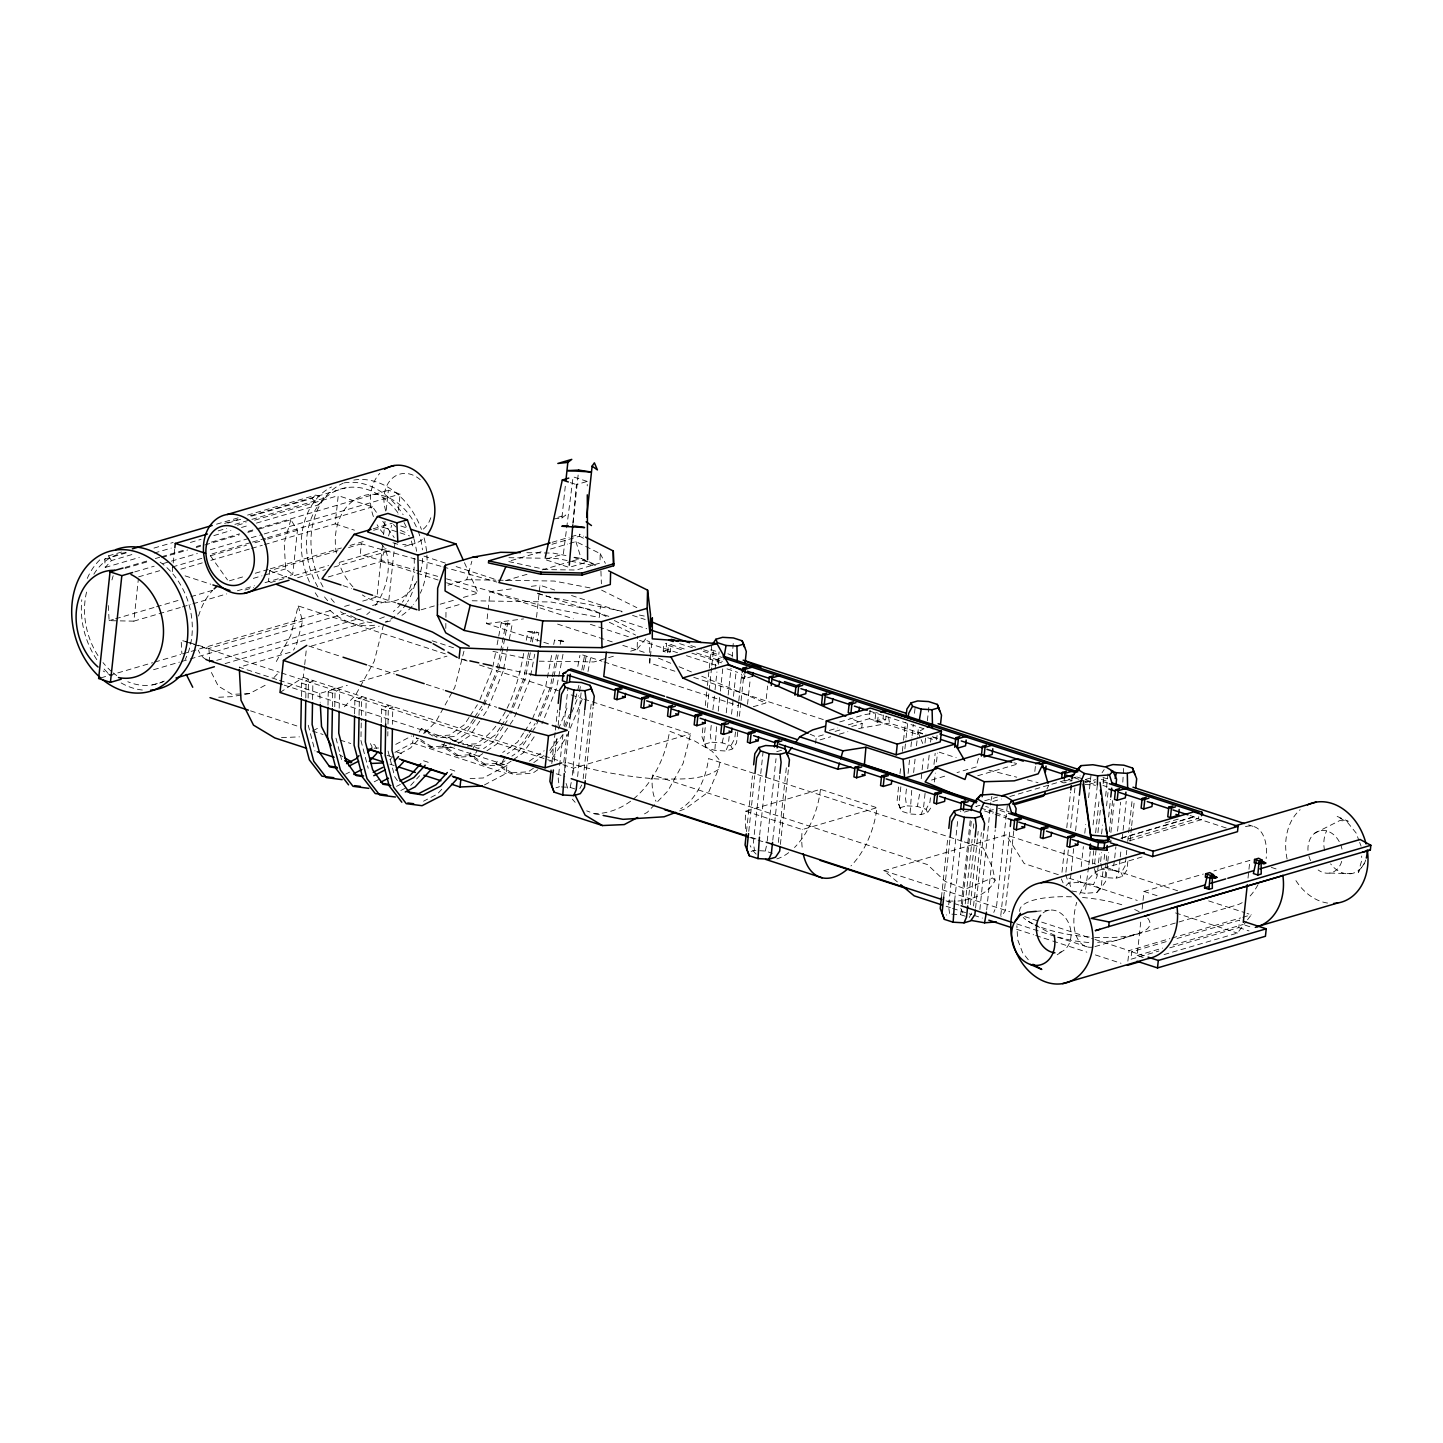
<?xml version="1.0" encoding="UTF-8"?>
<svg xmlns="http://www.w3.org/2000/svg" width="1443" height="1443" viewBox="0 0 1443 1443"><rect width="100%" height="100%" fill="white"/><g stroke="black" fill="none" stroke-linecap="round" stroke-linejoin="round"><path stroke-width="0.75" stroke-dasharray="5 3.75" d="M674.891 671.211L649.711 663.004L649.729 654.581M649.729 652.47L649.765 641.955L643.704 638.996M445.797 628.39L445.905 619.534M445.923 617.315L446.031 608.459L460.119 604.328M301.371 696.518L301.605 683.116L308.477 679.31L308.117 699.007M305.808 697.961L306.042 684.559L312.915 680.753L312.554 700.45M327.994 705.194L328.228 691.792L335.101 687.986L334.74 707.683M332.431 706.637L332.666 693.253L339.538 689.429L339.177 709.126M354.617 713.87L354.852 700.468L361.742 696.662L361.291 720.742M359.054 715.313L359.289 701.929L366.179 698.105L365.855 715.62M381.241 722.546L381.475 709.162L388.365 705.338L387.914 729.418M385.678 723.989L385.912 710.605L392.803 706.781L392.478 724.296M361.255 722.925L360.93 740.421L368.199 768.289M387.806 735.984L387.878 731.601M979.887 909.487L990.746 802.651M1107.575 863.69L1105.663 881.475L1100.414 888.834L1093.541 884.613L1080.302 882.268L1080.464 875.522M569.57 543.452L575.919 541.576L600.216 553.625L599.981 563.077L576.298 570.021L545.797 569.588L508.152 561.453L542.045 551.515M630.663 651.172L637.157 649.278L637.481 636.345M573.033 522.637L576.424 484.595L587.229 481.421L587.247 485.894M108.279 605.555L109.127 620.67L133.856 621.139L138.348 579.094M265.043 582.665L292.713 574.567L297.438 530.303L290.873 519.733L256.439 529.834M172.276 571.681L172.98 565.169M173.214 562.986L174.837 547.781M337.896 550.685L269.625 570.706L268.488 581.367L272.655 582.954M280.014 692.46L303.337 677.38L304.473 666.72M304.707 664.592L306.313 649.639M264.466 544.642L335.209 523.899L338.221 495.671L372.565 506.854L376.389 512.283M440.963 566.287L361.363 543.813L360.227 554.473L413.997 569.66M382.431 545.797L376.966 596.915L359.704 601.984M383.604 534.686L385.028 521.338M386.219 510.227L388.365 490.223L400.144 494.065L398.015 514.069M394.931 542.965L388.744 600.757L371.482 605.826M394.895 752.38L412.644 743.001L413.492 734.992M548.538 643.831L486.634 623.647L490.043 591.63L513.924 588.564M484.433 784.938L506.132 773.484L506.98 765.457L438.997 743.307M536.543 617.243L539.051 593.758M539.285 591.63L539.971 585.227L554.689 590.025M553.896 518.885L561.886 518.037L565.458 484.65M572.943 523.502L578.192 474.549M551.803 763.527L555.122 732.341M555.375 730.122L557.503 710.082M554.328 761.074L556.944 736.579M558.134 725.45L559.794 709.866M551.966 544.3L579.491 536.219L579.707 534.217L583.657 536.183M562.986 734.361L558.225 778.895L559.289 786.796L555.952 787.77M563.924 725.45L567.983 687.589M563.798 762.283L566.756 734.541M564.502 771.32L570.688 713.419M572.276 775.234L581.096 692.838M577.615 776.55L584.74 709.74M537.752 593.65L550.667 597.294L600.414 606.709L599.278 617.388L549.512 607.954L446.266 578.787M583.17 778.787L591.269 703.066M585.461 778.553L593.073 707.304M649.711 663.004L650.18 658.621M650.414 656.421L652.056 641.035M663.167 651.244L663.942 644.029L666.648 643.235L665.872 650.45L663.167 651.244L667.604 652.705L670.31 651.893L671.085 644.678L686.056 649.566M667.604 652.705L668.38 645.472L671.085 644.678M702.903 727.849L701.947 736.76L706.132 747.546L714.844 750.378L725.721 751.009L732.377 749.061L736.561 742.874L737.752 731.745M705.284 705.573L707.196 687.752M707.431 685.533L711.706 645.454M705.194 727.633L703.769 740.999L706.132 747.546M707.341 707.593L711.615 667.496M711.85 665.277L713.527 649.693M715.097 669.209L716.125 659.631L722.24 657.828M711.237 725.396L710.281 734.307L711.345 742.207L722.221 742.838L730.934 745.67L732.377 749.061M712.896 709.812L714.808 692.009M715.043 689.772L716.937 671.951M717.893 663.04L719.083 651.911M718.38 664.321L718.794 660.497L724.891 658.711M716.558 726.731L714.844 750.378M718.217 711.128L720.129 693.325M720.364 691.089L722.745 668.831M726.244 712.824L727.921 697.24M728.156 695.003L731.006 668.289M732.196 657.16L733.495 639.898M729.184 736.417L728.246 745.328L725.721 751.009M731.565 714.141L733.242 698.556M733.477 696.32L736.092 671.825M735.479 731.962L734.758 738.636L730.934 745.67M737.139 716.377L738.563 703.012M738.798 700.793L741.666 674.061M752.543 676.37L744.39 678.769L741.72 677.885L742.135 674.061M739.429 716.161L740.854 702.795M741.089 700.576L743.939 673.845M744.39 678.769L744.804 674.927M747.546 704.274L750.288 678.661M746.5 831.601L752.452 775.919M748.791 831.384L754.743 775.703M753.318 706.709L765.782 703.066L767.604 685.984M763.149 751.208L753.39 842.514L754.473 850.414L765.331 851.045L772.312 853.3M759.667 834.938L765.62 779.256M767.225 841.071L776.027 758.675M772.781 840.169L779.689 775.576M778.354 842.387L786.435 766.684M780.392 844.408L788.491 768.686M815.584 743.325L816.269 736.922L826.713 733.856M861.76 727.705L862.211 723.448L849.891 718.001M848.268 724.873L869.281 718.704L870.183 710.172M886.074 715.926L885.677 719.768L877.524 722.149L874.855 721.284L875.883 711.706M877.524 722.149L878.336 714.483M874.855 721.284L883.008 718.903L883.423 715.061M898.556 787.012L897.131 800.378L901.316 811.164L910.028 813.996L920.887 814.628L927.56 812.68L931.745 806.493M899.981 773.646L900.703 766.973M902.362 751.37L903.318 742.478M903.552 740.241L905.464 722.42M900.847 786.796L898.935 804.617L901.316 811.164M904.887 748.935L905.843 740.025M906.078 737.806L907.755 722.203M906.402 789.014L905.464 797.925L906.529 805.825L917.405 806.457L926.117 809.289L927.56 812.68M908.08 773.43L909.505 760.064M910.93 746.716L911.886 737.806M912.12 735.569L913.311 724.44M914.501 713.311L915.223 706.619M911.742 790.349L910.028 813.996M913.635 772.528L915.06 759.162M916.485 745.797L917.441 736.886M917.676 734.667L918.397 727.994M919.516 794.263L917.405 806.457M921.193 778.679L921.897 771.987M922.131 769.768L923.322 758.621M924.999 743.037L925.955 734.126M927.38 720.76L928.805 707.413M925.089 793.343L923.412 808.946L920.887 814.628M927.705 768.848L929.364 753.264M930.555 742.135L931.042 737.68M930.41 797.817L929.941 802.254L926.117 809.289M933.982 764.411L935.172 753.264M936.597 739.898L937.066 735.461M934.361 781.998L935.317 773.087M936.507 761.958L937.463 753.048M941.431 897.438L947.618 839.537M943.722 897.221L949.909 839.321M957.611 821.518L948.574 906.132L949.638 914.032L946.319 915.006M954.617 900.775L960.804 842.874M961.291 903.931L970.562 817.189M962.409 904.689L971.446 820.075M965.223 903.859L972.113 839.357M973.303 828.246L973.772 823.791M967.964 903.787L974.855 839.195M970.363 904.761L978.192 831.348M973.52 906.006L981.384 832.521M975.576 908.026L983.675 832.304M986.669 909.902L995.237 829.833M1007.304 805.591L996.608 905.681L993.776 912.391M1000.793 915.457L1010.064 828.715M1013.762 830.861L1005.194 910.948L1000.991 916.828M1034.829 771.446L1035.443 765.692M1061.994 872.257L1064.375 849.999M1066.756 827.759L1070.562 792.171M1071.734 781.06L1072.221 776.605M1065.926 872.185L1068.307 849.945M1070.688 827.705L1074.963 787.662M1071.067 873.069L1069.876 884.18L1070.832 887.589M1071.301 870.851L1073.682 848.61M1075.576 830.807L1079.148 797.438M1081.222 866.612L1083.368 846.59M1084.793 833.242L1085.749 824.35M1088.599 797.654L1091.215 773.195M1088.563 867.099L1085.028 893.343L1071.788 890.998M1088.816 864.88L1090.241 851.532M1093.091 824.837L1097.365 784.812M1092.315 863.996L1093.74 850.63M1095.634 832.809L1098.971 801.641M1094.588 863.78L1096.031 850.414M1097.925 832.593L1100.306 810.317M1103.155 783.603L1103.877 776.929M1098.267 865.097L1097.077 876.208L1093.541 884.613M1098.502 862.86L1099.458 853.967M1101.586 833.946L1102.542 825.053M1105.627 796.139L1108.008 773.899M1100.63 861.543L1101.586 852.633M1106.583 805.879L1108.008 792.514M1142.062 856.98L1103.3 868.343L1101.262 886.002L1096.878 892.441L1085.028 893.343M1104.111 859.306L1104.815 852.633M1108.621 817.045L1110.533 799.26M1105.951 862.86L1105.194 877.615L1116.07 878.246L1122.726 876.298L1126.929 870.111L1127.867 861.2M1106.204 860.641L1106.907 853.967M1109.288 831.691L1112.625 800.504M1107.809 861.453L1108.747 852.56M1110.894 832.539L1113.978 803.625M1114.699 857.882L1115.89 846.734M1117.549 831.15L1120.652 802.2M1122.798 782.16L1123.79 765.187M1120.021 859.198L1118.596 872.564L1116.07 878.246M1120.255 856.962L1120.977 850.288M1122.167 839.159L1122.87 832.467M1123.123 830.248L1126.207 801.298M1126.063 856.98L1125.107 865.872L1121.283 872.907L1122.726 876.298M1126.298 854.743L1126.785 850.288M1127.723 841.377L1132.25 799.079M1130.013 841.161L1131.438 827.795M1131.673 825.576L1134.306 801.081M1166.215 941.648L1131.673 951.785L1130.879 959.252L1158.927 951.027M1143.181 957.539L1137.138 955.573L1140.926 920.183M1142.116 909.126L1144.01 891.449L1203.318 874.061M1128.228 838.942L1198.592 818.307L1199.169 812.968M1169.732 947.853L1238.797 927.596L1239.609 920.129L1177.001 938.491M1248.015 878.084L1248.718 871.446M1248.953 869.245L1249.909 860.389L1213.906 870.959M1127.867 961.146L1129.093 950.612L1169.822 938.671M495.418 653.517L492.478 668.885L478.589 702.939M497.095 644.732L501.28 622.763L512.211 624.116L508.928 641.215M497.33 668.127L505.717 624.224L512.211 624.116M498.737 669.714L507.774 622.654M503.589 669.029L508.513 643.362M523.719 653.408C517.514 686.634 506.709 725.288 476.082 743.794L461.67 744.75M526.244 640.241L527.922 631.457L534.397 631.349L538.834 632.792L537.193 641.341M528.571 652.651L523.538 679.004L509.668 713.076M530.681 641.684L532.359 632.9L538.834 632.792M530.303 652.741L525.36 678.408L510.912 713.618M532.341 642.045L534.397 631.349M530.627 675.577L534.74 654.184M551.605 655.501L545.743 686.237L531.854 720.31M553.697 644.516L554.545 640.133L565.458 641.468L554.545 640.133M551.857 678.913L550.18 687.68L536.291 721.753M552.272 676.713L556.457 654.743M553.643 678.517L552.002 687.084L535.84 726.442L532.196 731.799M554.04 676.388L558.152 654.996M560.209 644.299L561.02 640.025M563.004 654.31L556.439 688.527L541.973 723.737M577.813 666.377L579.906 655.393M578.896 685.389L575.162 700.378M581.836 670.021L584.758 654.653M579.437 691.486L580.681 685.064M583.549 670.093L586.417 655.122M587.986 671.536L591.269 654.419M561.471 786.922L570.165 787.427L571.392 781.619M722.221 742.838L723.863 735.1M765.331 851.045L766.576 845.237M951.821 914.159L960.515 914.664L962.156 906.926M1105.194 877.615L1096.5 874.783L1095.039 871.392L1101.712 869.444L1112.571 870.075L1114.23 862.337M679.617 810.912L685.425 808.693L708.856 791.702L718.398 769.48L720.273 761.056L712.084 751.226L694.606 740.944L669.552 731.186C664.014 769.227 636.796 813.094 594.462 813.762L586.706 810.858M990.98 800.432L991.918 796.283M445.346 653.895L298.196 605.934L290.728 635.389L275.487 662.986M298.196 605.934L302.579 620.977L296.609 644.552L293.56 650.071M383.459 624.927L374.26 661.237L359.668 687.68M463.961 651.172L454.761 687.481L444.336 706.367M583.982 699.079L690.62 733.838L683.152 763.293L667.911 790.89L656.096 803.192M978.426 758.405L976.171 766.954L957.034 772.582M448.033 585.191L466.738 579.707L471.861 561.255M111.941 579.942L113.167 575.721M290.873 519.733L284.181 543.001L285.624 568.921L292.713 574.567M328.337 576.929L381.132 561.453L384.848 548.701M388.564 535.948L391.648 525.324M373.611 530.284L383.441 527.398L385.371 521.428M483.026 704.4L496.915 670.328M558.477 728.986L568.271 704.942M564.556 726.424L569.444 714.393M484.289 704.942L497.889 671.789M503.174 671.175L487.031 710.533L480.952 719.444M529.815 679.851L513.654 719.209L508.784 726.352M565.872 726.839L570.977 714.411M571.825 712.337L578.625 695.76M582.214 699.278L566.901 736.561L549.891 761.543M1046.915 788.996L1048.646 785.425M579.833 788.509L581.745 784.992M969.227 917.495L972.095 912.229M358.622 689.574L355.483 695.237L341.991 709.271M443.29 708.26L435.984 721.482L423.989 733.946M419.228 732.214L421.32 728.444L425.757 729.887L437.409 737.662L453.896 736.561L468.759 726.172L473.502 718.903M423.665 733.657L425.757 729.887M482.828 753.571L479.383 755.916L460.642 757.034L456.204 755.591L442.712 746.572L445.851 740.89M442.712 746.572L447.15 748.015L450.288 742.351M511.183 761.074L506.006 764.592L487.265 765.728L482.828 764.267L469.336 755.248L474.567 745.797L479.004 747.24M469.336 755.248L473.773 756.691L476.911 751.027M537.806 769.75L532.647 773.268L513.906 774.404L509.469 772.961L495.959 763.924L498.051 760.154M495.959 763.924L500.396 765.367L505.627 755.916M469.065 717.46L464.321 724.729L449.458 735.118L432.972 736.219L421.32 728.444M470.256 715.656L477.399 704.761M474.693 717.099L481.836 706.204M500.144 727.597L495.382 734.848L480.519 745.237L466.107 746.193M501.334 725.775L508.477 714.88M523.52 733.008L517.568 742.081L502.723 752.47M524.711 731.186L530.663 722.113M527.958 734.451L522.005 743.524L507.16 753.913M529.148 732.647L535.1 723.556M549.819 750.396L559.343 735.876M1364.302 863.455L1358.278 872.438L1361.867 859.992L1361.651 856.042M1102.073 772.69L1104.166 769.588M475.288 719.786L465.566 734.072L455.212 741.089M476.515 718.001L482.593 709.09M479.725 721.229L470.003 735.515L454.491 746.067M503.138 726.677L492.189 742.748L483.567 748.61M504.347 724.891L509.217 717.766M507.575 728.138L496.626 744.191L484.559 752.398M530.97 733.585L518.813 751.424L511.922 756.114M534.199 736.814L523.25 752.867L512.914 759.902M550.306 752.957L562.463 735.118M964.249 841.918L983.423 848.177L992.513 867.802L995.129 880.356C988.184 894.065 972.329 899.747 957.972 901.045M1164.068 954.599L1237.445 933.08L1246.247 921.446M1247.51 919.786L1251.279 914.79L1247.023 913.401M637.157 649.278L645.724 638.816M121.573 552.038L108.622 555.826L104.708 559.181L105.231 567.442L111.382 560.587L134.794 553.715M256.421 523.106L318.182 504.996L324.332 498.142L315.819 495.075L246.753 515.331M389.881 759.74L394.119 755.14M410.696 785.425L419.606 775.721M441.774 789.267L437.319 794.101L423.521 801.208M273.881 677.579L279.906 671.32M417.983 740.187L410.497 747.997L399.152 753.986M654.617 804.725L647.222 812.409L641.468 815.457M1066.088 885.587L1068.433 883.17L1080.302 882.268M1096.878 892.441L1100.414 888.834M251.479 516.143L311.922 498.412L315.819 495.075M561.886 518.037L565.818 515.007L557.864 517.334M529.347 761.146L544.191 750.757M533.784 762.589L543.686 755.663M505.032 760.804L501.569 763.149L482.828 764.267M533.369 768.307L528.21 771.825L509.469 772.961M1057.196 954.779L1064.339 950.017M920.327 737.752L917.91 731.998L923.448 729.04M1314.681 833.242L1339.825 820.544L1348.267 821.265L1336.958 816.323L1347.618 822.51L1356.095 832.972L1358.945 840.493M218.723 697.24L231.8 696.662L249.477 693.578L267.875 683.838M312.987 730.753L318.65 727.741M395.743 744.372L411.526 736.038M506.98 765.457L483.315 777.975L467.622 778.679M718.398 769.48C700.919 781.132 678.805 778.697 658.838 779.076C627.002 777.001 595.508 771.247 565.025 761.85L565.223 772.708M345.617 774.151L349.549 772.131M374.206 781.817L380.122 778.787M400.829 790.493L406.746 787.463M396.554 786.345L400.414 784.397M1136.561 934.036L1115.98 940.547L1095.345 942.568M216.54 524.188L238.113 517.857M224.603 523.394L239.538 519.011M250.216 515.872L346.266 487.716M104.708 559.181L128.445 552.218M227.741 523.106L240.692 519.3M153.968 548.087L173.124 542.478M234.884 524.368L249.801 520.003M251.93 519.372L324.332 498.142M218.182 530.862L226.749 528.354M237.464 525.216L246.05 522.691M254.617 520.183L338.221 495.671M105.231 567.442L139.304 557.449M154.203 553.066L171.248 548.087M190.404 542.46L201.064 539.339M213.835 535.587L230.88 530.591M241.522 527.471L247.907 525.595M125.144 567.406L146.717 561.074M155.339 558.549L159.668 557.287M161.814 556.655L183.387 550.324M196.338 546.536L200.649 545.274M211.436 542.099L239.484 533.874M248.124 531.349L254.599 529.455M256.746 528.823L388.365 490.223M125.144 568.326L148.809 561.381M161.724 557.593L187.554 550.017M196.176 547.492L200.469 546.23M204.78 544.967L239.213 534.884M247.835 532.359L254.293 530.465M134.776 571.879L154.185 566.197M162.825 563.654L169.282 561.76M171.446 561.129L197.33 553.535M210.281 549.747L249.116 538.347M251.28 537.716L262.067 534.559M264.231 533.928L400.144 494.065M250.361 542.694L209.632 554.635L227.471 579.924M252.507 542.063L265.368 538.293M267.514 537.662L372.565 506.854M138.582 576.875L159.668 570.688M172.33 566.991L201.84 558.333M210.281 555.862L246.374 545.274M254.888 542.766L265.53 539.646M267.658 539.033L297.438 530.303M180.862 569.173L202.291 562.878M210.876 560.371L249.459 549.043M251.605 548.412L262.319 545.274M373.214 528.787L392.262 523.196M229.401 580.826L244.48 576.406M255.249 573.25L268.164 569.462M270.328 568.831L341.396 547.979M350.018 545.454L365.079 541.035M348.557 547.564L361.363 543.813M109.127 620.67L113.42 619.408M115.584 618.776L154.329 607.413M156.475 606.781L177.994 600.468M190.909 596.681L212.428 590.367M253.337 578.372L261.941 575.847M264.087 575.234L285.624 568.921M133.856 621.139L180.249 607.539M182.359 606.926L190.783 604.455M192.893 603.823L226.749 593.903M237.392 590.782L254.419 585.786M244.967 590.061L253.553 587.554M270.689 582.521L285.696 578.12M294.282 575.613L328.571 565.548M339.303 562.409L386.453 548.574M297.601 577.741L325.433 569.588M334 567.063L391.793 550.126M404.653 546.356L411.075 544.462M552.182 542.297L569.119 537.319M571.248 536.706L579.707 534.217M100.794 677.903L107.269 675.991M109.415 675.36L152.579 662.716M154.726 662.084L180.628 654.491M182.774 653.859L333.802 609.559M344.588 606.403L351.064 604.509M189.7 642.766L208.946 648.448L302.579 620.977M550.505 549.025L567.46 544.065M153.571 669.714L179.455 662.121M181.62 661.489L188.095 659.595M190.26 658.964L345.599 613.401M356.385 610.245L362.86 608.351M216.721 660.353L358.874 618.668M505.411 580.645L529.202 573.665M542.189 569.859L570.31 561.616M572.474 560.984L581.132 558.441L596.843 565.223M152.507 684.884L163.185 681.745M225.09 663.6L365.963 622.294M421.14 609.794L438.041 604.833M440.151 604.22L454.942 599.891M463.383 597.402L478.156 593.073L464.321 562.391M290.133 652.29L239.231 667.225L277.363 679.653M311.345 646.067L379.22 626.172M279.473 680.338L319.733 693.452L347.312 685.371M360.029 681.637L446.987 656.15M613.383 656.24L593.921 661.94L538.257 661.165M741.72 677.885L745.797 676.695M562.896 764.682L573.556 768.163L690.62 733.838M704.689 744.155L711.345 742.207M839.7 721.951L864.646 714.646L877.218 712.662M829.346 730.411L837.752 727.957M835.064 731.403L843.415 728.949M851.767 726.496L862.211 723.448M776.713 751.713L782.827 749.927M820.021 739.862L830.735 736.724M839.303 734.216L847.889 731.691M858.603 728.553L889.483 723.105L922.708 733.946M745.706 828.769A61.742 34.343 -71.9 0 1 745.815 811.182L820.454 789.303L876.893 807.701A61.742 34.343 -71.9 0 1 850.937 865.926M931.511 780.068L946.392 775.685M977.741 775.739L1018.181 763.888L1013.888 762.806M745.815 811.182L802.254 829.581L876.893 807.701M751.136 851.388L754.473 850.414M899.873 807.773L906.529 805.825M984.649 800.811L997.42 797.059M980.031 805.266L975.775 806.511L979.581 807.755M992.82 801.514L1001.334 799.007M1009.847 796.518L1069.479 779.022M1071.626 778.408L1080.14 775.901M969.209 810.677L963.112 812.463L960.443 811.597M1085.28 779.545L1091.666 777.669M993.361 809.595L989.086 810.84L989.429 807.647L985.641 806.403M1084.938 782.737L1095.58 779.617M897.366 881.889L883.928 870.706L1006.132 834.884L1095.67 864.068M1165.042 822.979L1179.977 818.596M1121.68 837.896L1196.319 815.998M1120.995 838.365L1193.127 817.207L1226.929 828.228M1129.635 840.728L1202.145 819.462L1201.316 817.514M1094.93 946.608L1237.084 904.923A41.198 22.908 -71.9 0 0 1243.018 902.128M1171.969 938.04L1240.565 917.928M1242.712 917.297L1251.279 914.79M1137.138 955.573L1162.553 948.105M1173.141 945.003L1243.036 924.512M531.277 586.345L539.971 585.227M486.634 623.647L523.52 618.903M1036.218 911.345L1049.187 910.208M419.029 738.852L416.071 737.896L429.581 746.915L446.248 745.905M429.581 746.915L434.018 748.358L452.759 747.221M456.204 755.591L474.945 754.455M374.116 748.214L378.607 747.997M249.477 693.578L232.034 694.354L218.218 686.038L210.101 669.913M281.511 737.644L299.423 736.85M947.961 901.117L955.969 901.063M526.839 552.687L542.099 552.922M544.264 552.958L552.994 553.084L565.981 555.555M508.946 557.701L542.622 558.207M544.877 558.243L556.114 558.405L596.518 566.107M466.738 579.707L495.887 580.158M498.142 580.194L554.202 581.042L590.854 588.059M472.186 600.775L550.919 601.984L592.911 609.938L606.511 616.666M1329.815 873.069L1351.189 873.646M1085.407 781.204L1095.868 782.088M1085.064 784.415L1095.526 785.281M1088.852 942.604L1072.907 940.746L1058.567 937.229M574.639 557.214L581.132 558.441L596.843 566.251M594.462 813.762L603.246 815.475M600.414 606.709L622.041 611.327M639.357 615.025L645.851 616.395M492.947 651.352L533.946 660.227M461.237 658.982L470.003 660.912M507.251 669.119L526.966 673.448M988.996 770.183L1016.756 777.182M1027.398 779.905L1038.022 782.665M443.109 566.901L496.879 582.088M416.143 570.274L437.662 576.352M187.554 642.135L181.151 640.241L181.872 653.679M587.229 481.421L573.105 476.821L563.365 554.058L544.823 559.487L569.065 567.388L587.59 561.958L573.466 557.359M570.364 482.629L576.424 484.595M400.757 525.974L407.142 528.048M383.441 527.398L409.523 535.912M571.536 595.508L622.023 611.976M632.557 615.403L645.183 619.516M335.209 523.899L354.437 530.176M392.911 542.712L399.314 544.805M423.989 556.132L445.418 563.113M456.132 566.594L496.825 579.87M537.518 593.127L610.353 616.864M621.049 620.364L646.753 628.733M711.02 649.675L717.442 651.767M1102.993 777.452L1107.286 778.841M1248.646 824.927L1252.939 826.316M690.89 645.616L701.587 649.097M703.733 649.801L718.686 654.689M1101.388 779.418L1107.809 781.511M679.635 643.632L692.46 647.817M703.156 651.298L722.384 657.575M1102.957 781.619L1107.232 783.008M696.735 653.048L722.402 661.417M1077.308 777.092L1083.711 779.184M1085.858 779.869L1094.407 782.665M1102.957 785.461L1107.232 786.85M716.125 659.631L718.794 660.497M668.38 645.472L683.333 650.36M691.882 653.138L723.953 663.6M869.335 710.984L927.073 729.797M1074.584 777.885L1078.859 779.274M1081.005 779.978L1093.83 784.162M1190.042 815.511L1198.592 818.307M883.008 718.903L885.677 719.768M490.043 591.63L573.304 618.776M590.385 624.332L628.823 636.868M639.502 640.349L677.921 652.867M686.471 655.663L716.359 665.403M727.019 668.885L737.698 672.348M917.91 731.998L924.097 734.018M932.34 736.706L938.527 738.726M933.098 737.319L937.247 738.672M665.872 650.45L670.31 651.893M869.281 718.704L917.315 734.361M927.759 737.77L934.018 739.808M381.132 561.453L414.881 572.456M416.991 573.142L438.077 580.014M446.518 582.756L478.156 593.073M557.593 624.097L612.301 641.919M622.817 645.364L645.959 652.903M939.231 752.182L956.186 757.719M693.758 677.362L823.304 719.588M1271.337 867.369L1277.758 869.48M501.28 622.763L505.717 624.224M527.922 631.457L532.359 632.9M582.701 654.96L601.911 661.219M604.058 661.922L738.545 705.753M343.091 585.66L351.533 588.419M374.747 595.977L395.833 602.849M998.448 808.278L1009.144 811.778M999.999 810.479L1006.42 812.571M980.771 808.044L993.596 812.229M995.742 812.914L1006.42 816.413M984.469 810.93L993.018 813.726M995.165 814.411L1005.843 817.892M432.178 640.8L455.483 648.412M1106.33 867.532L1178.805 891.161M1208.657 900.901L1244.894 912.697M1112.571 870.075L1121.283 872.907M462.409 659.451L468.813 661.543M479.473 665.007L558.387 690.728M571.175 694.913L581.854 698.376M185.101 575.865L210.75 584.217M1144.01 891.449L1159 896.337M1245.056 925.161L1253.101 927.795M1238.797 927.596L1249.043 930.933M962.12 841.233L708.459 758.549A46.32 25.758 -71.9 0 1 680.699 808.657M1058.332 874.711L1024.223 863.581L1006.132 834.884M1068.992 878.174L1137.228 900.414M1175.594 912.932L1237.445 933.08M308.892 646.067L340.927 656.511M368.668 665.566L394.3 673.917M426.316 684.343L443.398 689.916M486.093 703.841L496.771 707.304M303.337 677.38L542.46 755.32M544.588 756.024L559.523 760.894M185.407 641.63L279.257 672.222M281.385 672.925L554.365 761.904M883.928 870.706L1009.721 911.705M1024.638 916.576L1039.555 921.428M1041.684 922.131L1092.856 938.816M1094.984 939.501L1129.093 950.612M1131.673 951.785L1143.956 955.789M301.605 683.116L306.042 684.559M328.228 691.792L332.666 693.253M354.852 700.468L359.289 701.929M381.475 709.162L385.912 710.605M284.199 685.136L479.13 748.664M556.24 773.791L564.808 776.587M751.154 837.337L759.721 840.133M946.067 900.865L958.928 905.05M1016.756 923.899L1055.32 936.471M1057.448 937.174L1087.445 946.951M749.801 837.445L764.718 842.297M946.157 906.276L950.414 907.665M952.542 908.369L971.734 914.628M973.863 915.313L982.394 918.091M1016.521 929.22L1033.567 934.775M1035.695 935.479L1050.63 940.331M1052.759 941.034L1086.868 952.146M1095.399 954.923L1120.995 963.275M570.165 787.427L577.128 789.682M960.515 914.664L967.477 916.918M412.644 743.001L506.132 773.484M396.933 752.074L401.37 753.517L403.12 756.962M423.557 760.75L427.994 762.193L429.743 765.638M450.198 769.426L454.635 770.887L456.367 774.332M250.523 710.84L297.456 726.136M312.373 731.006L323.034 734.469M340.097 740.043L350.775 743.506M387.031 755.338L391.287 756.727M389.899 764.141L394.155 765.53M269.625 570.706L286.327 576.984M727.885 653.751L734.09 656.349M658.351 658.08L670.761 663.275M679.022 666.738L691.413 671.933M701.749 676.244L765.782 703.066M1055.049 935.695L1028.444 921.428M810.1 734.198L816.269 736.922M609.361 622.294L635.623 635.064M614.285 620.508L637.59 632.052M579.491 536.219L583.441 538.185M601.623 590.133L636.814 607.647M339.321 754.581L342.875 756.709M459.036 743.001L447.943 737.12L454.599 741.558M500.396 765.367L513.906 774.404M473.773 756.691L487.265 765.728M447.15 748.015L460.642 757.034M420.508 739.339L434.018 748.358M995.129 880.356L992.459 877.921L965.547 889.032L945.454 881.601L927.452 864.591L652.489 774.963A46.32 25.758 -71.9 0 0 656.006 801.316M311.922 498.412L318.182 504.996M572.294 799.133L575.162 802.326M1028.3 959.775L1022.654 952.795L1017.64 939.627L1016.882 925.775M397.438 780.609L394.823 776.965L387.554 749.115M382.756 521.32L394.228 537.572M108.622 555.826L111.382 560.587M600.216 553.625L605.393 563.347M376.497 748.286L374.747 744.841L370.31 743.398L372.06 746.843M1061.29 878.931L1063.094 882.863M960.822 908.387L963.527 914.285M921.139 739.682L922.762 743.506M1359.667 842.387L1361.092 846.139M1094.119 868.217L1096.5 874.783M566.089 783.423L568.813 791.486M1065.692 874.404L1068.433 883.17M575.919 541.576L581.132 558.441M335.985 738.185L341.576 759.613M308.243 725.216L314.953 750.937M888.581 717.063L889.483 723.105M1100.901 863.527L1101.712 869.444M573.556 768.163L573.917 774.873M319.733 693.452L320.202 702.29M208.946 648.448L209.866 665.62M600.937 571.139L601.388 583.802M1147.726 918.235A65.476 19.354 6.1 0 1 1093.415 937.301M1089.231 937.012A65.476 19.354 6.1 0 1 1034.974 924.837M1033.17 923.989A65.476 19.354 6.1 0 1 1023.159 917.441M1019.714 911.507A65.476 19.354 6.1 0 1 1071.68 896.824M1082.521 897.492A65.476 19.354 6.1 0 1 1124.386 905.555M1134.667 909.487A65.476 19.354 6.1 0 1 1141.179 912.896M405.068 532.287A30.429 23.629 73.7 0 1 399.531 529.635M396.103 527.074A30.429 23.629 73.7 0 1 393.488 524.512M385.786 511.02A30.429 23.629 73.7 0 1 392.135 478.427A30.429 23.629 73.7 0 1 420.22 479.671M430.808 517.748A30.429 23.629 73.7 0 1 422.979 529.347M422.33 539.52A40.44 31.403 73.7 0 1 402.705 544.426M383.604 533.603A40.44 31.403 73.7 0 1 377.146 524.783M373.394 516.594A40.44 31.403 73.7 0 1 379.798 473.34M359.794 619.606A67.659 52.543 73.7 0 1 340.476 611.688M327.741 600.721A67.659 52.543 73.7 0 1 322.366 594.083M317.731 586.868A67.659 52.543 73.7 0 1 324.729 498.268A67.659 52.543 73.7 0 1 398.412 513.419M404.076 522.51A67.659 52.543 73.7 0 1 407.828 530.465M411.381 541.017A67.659 52.543 73.7 0 1 413.203 549.53M414.159 558.297A67.659 52.543 73.7 0 1 402.399 602.164M401.028 603.95A67.659 52.543 73.7 0 1 393.326 611.507M384.379 616.864A67.659 52.543 73.7 0 1 378.481 618.939M164.286 681.06A67.659 52.543 73.7 0 1 127.796 681.727M116.703 675.558A67.659 52.543 73.7 0 1 113.257 672.943M111.598 671.554A67.659 52.543 73.7 0 1 102.994 662.59M97.962 655.609A67.659 52.543 73.7 0 1 87.013 590.295M93.849 574.188A67.659 52.543 73.7 0 1 128.355 552.344M160.101 562.121A67.659 52.543 73.7 0 1 185.173 659.541M820.454 789.303A61.742 34.343 -71.9 0 1 794.498 847.528M788.708 852.633A61.742 34.343 -71.9 0 1 776.857 858.892M756.132 854.13A61.742 34.343 -71.9 0 1 750.18 845.634M802.146 847.167A61.742 34.343 -71.9 0 1 802.254 829.581M1341.701 861.345A21.771 16.901 73.7 0 1 1318.144 869.967M1310.587 860.623A21.771 16.901 73.7 0 1 1308.548 854.563M1307.971 850.36A21.771 16.901 73.7 0 1 1322.401 830.41A21.771 16.901 73.7 0 1 1342.008 849.097M1365.763 859.956A27.201 21.122 73.7 0 1 1330.626 863.87M1324.584 850.522A27.201 21.122 73.7 0 1 1326.694 830.735M1327.614 903.065A51.659 40.133 73.7 0 1 1294.263 877.867M1287.102 859.054A51.659 40.133 73.7 0 1 1300.125 809.739M1043.145 912.86A21.771 16.901 73.7 0 1 1069.263 924.62A21.771 16.901 73.7 0 1 1058.278 952.687M381.078 543.596A41.198 22.908 -71.9 0 1 375.469 605.375M369.877 611.85A41.198 22.908 -71.9 0 1 366.775 614.502M1245.453 826.659A41.198 22.908 -71.9 0 1 1266.16 858.495M1257.989 884.721A41.198 22.908 -71.9 0 1 1248.069 898.087M205.88 659.397A41.198 22.908 -71.9 0 1 198.304 650.126M198.521 616.071A41.198 22.908 -71.9 0 1 212.572 590.458M1093 947.059A41.198 22.908 -71.9 0 1 1076.731 902.326M1079.653 894.209A41.198 22.908 -71.9 0 1 1103.3 868.343M142.352 690.025A72.908 56.638 73.7 0 1 120.923 682.81M107.594 672.636A72.908 56.638 73.7 0 1 103.301 668.127M96.807 659.667A72.908 56.638 73.7 0 1 81.8 599.765M87.265 578.445A72.908 56.638 73.7 0 1 102.327 557.593M112.374 675.757A54.852 42.605 73.7 0 1 103.175 670.959M416.901 581.295A54.852 42.605 73.7 0 1 362.355 594.949M352.976 586.886A54.852 42.605 73.7 0 1 339.105 563.455M336.399 553.12A54.852 42.605 73.7 0 1 363.438 495.689A54.852 42.605 73.7 0 1 417.316 529.076M418.127 531.096A54.852 42.605 73.7 0 1 422.438 549.837M422.637 558.351A54.852 42.605 73.7 0 1 420.093 573.376M371.951 622.709A72.908 56.638 73.7 0 1 350.523 615.476M334.307 602.362A72.908 56.638 73.7 0 1 330.194 597.528M323.052 586.904A72.908 56.638 73.7 0 1 343.163 483.207M353.806 480.05A72.908 56.638 73.7 0 1 421.428 529.401M424.08 537.842A72.908 56.638 73.7 0 1 420.31 593.217M418.38 597.023A72.908 56.638 73.7 0 1 413.492 604.437M412.121 606.15A72.908 56.638 73.7 0 1 398.917 617.207M390.674 620.833A72.908 56.638 73.7 0 1 384.235 622.384M374.567 625.216A72.908 56.638 73.7 0 1 327.543 608.134M317.983 596.933A72.908 56.638 73.7 0 1 314.466 591.558M309.469 582.034A72.908 56.638 73.7 0 1 331.457 486.994M344.156 482.882A72.908 56.638 73.7 0 1 403.138 514.718M413.834 538.564A72.908 56.638 73.7 0 1 416.558 551.298M415.007 583.838A72.908 56.638 73.7 0 1 407.593 601.785M406.421 603.679A72.908 56.638 73.7 0 1 396.464 615.007M394.877 616.305A72.908 56.638 73.7 0 1 385.227 622.059M1069.389 779.653L1061.254 782.034L1063.906 782.918L1072.059 780.519L1069.389 779.653"/><path stroke-width="1.5" d="M469.209 646.211L445.743 632.828L437.337 615.313L437.662 588.239L445.382 565.241L472.997 557.142L500.667 552.29L520.292 552.597M445.382 565.241L445.075 590.963L470.202 605.212L542.748 620.887L601.497 621.699L647.113 608.333L647.582 590.151L608.585 570.797M301.334 698.737L300.829 727.759L309.343 759.884L321.951 776.172L333.784 777.705M305.772 700.18L305.267 729.202L313.78 761.327L326.389 777.615L342.171 779.653M327.958 707.413L327.453 736.435L335.966 768.56L348.575 784.848M332.395 708.874L331.89 737.878L340.404 770.003L353.03 786.309L368.795 788.347M354.581 716.107L354.076 745.111L362.59 777.236L375.216 793.542L387.031 795.057M359.018 717.55L358.513 746.554L367.027 778.679L379.653 794.985L395.418 797.023M381.205 724.783L380.718 753.787L389.231 785.912L401.839 802.218M385.678 723.989L385.155 755.248L393.668 787.373L406.277 803.661L422.041 805.699L441.756 795.562L456.637 779.382M312.518 702.633L312.121 724.512L319.39 752.38L329.78 766.918L337.518 768.109M339.141 711.309L338.744 733.206L346.013 761.056L356.421 775.594L362.211 776.478M365.764 719.985L365.368 741.882L372.637 769.732L383.044 784.27L390.764 785.461M392.406 728.679L392.009 750.558L399.26 778.408L409.668 792.947L423.178 795.021L440.494 786.219L451.803 773.953M971.265 810.515L971.752 806.06L977.001 798.719L983.873 802.921L997.113 805.266L995.472 827.615M1097.365 784.812L1097.582 775.811L1084.342 773.466L1077.47 769.245L1072.221 776.605M610.587 573.069L610.299 584.505L581.565 592.929L544.57 592.424L498.917 582.557L505.627 567.207M437.337 615.313L464.177 630.429L540.151 646.807L601.984 647.673L650.017 633.585L650.504 614.447L647.582 590.151M1083.314 781.042L1091.197 839.393L1105.843 840.638M1107.935 840.8L1100.053 782.431M1207.232 875.775L1204.508 887.878L1208.945 889.321L1210.064 876.713M1256.095 861.453L1253.39 873.538L1257.827 874.999L1258.945 862.373M569.264 565.151L572.835 524.873M964.664 760.479L955.032 744.101L903.084 759.343L865.944 747.24L864.375 764.934L904.671 778.066L936.814 768.65M540.151 646.807L542.748 620.887M122.98 568.037L110.029 571.843L98.629 678.535L110.426 682.377L121.212 679.202M110.426 682.377L121.825 575.685L132.612 572.51M174.837 547.781L175.306 543.434L207.449 534.018M306.764 645.382L283.423 660.443L280.014 692.46L389.43 728.12L545.111 767.766L561.724 762.896M459.054 658.495L460.191 647.835L432.377 631.98L288.402 577.777M482.467 785.984L460.028 786.994L460.876 778.986L452.38 776.208M550.072 542.911L488.672 560.912L488.456 562.914L540.71 574.17L582.016 575.017L613.636 565.746L613.275 550.955L585.642 537.175M540.71 574.17L540.927 572.168L488.672 560.912M564.267 675.847L535.732 675.378L538.311 651.226L606.349 652.326L670.959 657.034L716.918 643.56L728.697 664.465L845.778 716.179M565.927 480.212L567.839 462.409L571.771 459.379L557.846 463.456L567.839 462.409M545.111 767.766L548.52 735.75L567.225 730.284L552.272 725.414M551.082 770.201L549.891 781.348L554.076 792.135L562.788 794.967L573.665 795.598L580.32 793.65L584.505 787.463L585.227 780.789M558.225 703.39L559.65 690.043L563.834 683.856L570.508 681.908L581.367 682.539L590.079 685.371L594.263 696.157L593.307 705.068M977.073 801.316L570.851 668.903L563.131 673.592L562.355 680.807L565.313 681.781M553.372 769.985L551.695 785.587L554.076 792.135M559.794 709.866L561.453 694.281L565.277 687.247L563.834 683.856M566.792 682.25L567.568 675.035L614.592 690.367M586.652 517.334L592.117 466.161L594.39 462.824L597.42 469.913L592.117 466.161M569.516 681.457L570.274 674.242M582.016 575.017L582.232 573.015L613.852 563.744M564.249 773.538L562.788 794.967M570.688 713.419L573.989 690.079L584.866 690.71L591.522 688.762M577.128 781.006L576.172 789.916L573.665 795.598M584.74 709.74L585.93 698.61L584.866 690.71M613.275 550.955L613.636 565.746M606.349 652.326L603.769 676.478L664.592 696.302M621.428 687.391L615.313 689.195L614.285 698.773L616.955 699.639L625.108 697.258L625.504 693.416M616.955 699.639L617.983 690.061L622.059 688.852M648.051 696.067L641.937 697.871L640.926 707.449L643.578 708.315L651.731 705.934L652.146 702.092M651.406 626.569L652.344 617.784L652.29 638.852L716.918 643.56M643.578 708.315L644.606 698.737L648.683 697.546M672.636 705.356L668.578 706.547L667.55 716.125L670.201 716.991L678.354 714.61L678.769 710.768M670.201 716.991L671.229 707.413L675.306 706.222M706.006 713.708L703.336 712.842L695.201 715.223L694.173 724.819L696.843 725.685L704.978 723.286L705.393 719.462M696.843 725.685L697.853 716.089L701.929 714.898M723.935 657.683L726.063 645.49L736.922 646.121L743.596 644.173L746.32 651.569L745.129 662.716M725.901 722.709L721.825 723.899L720.797 733.495L723.466 734.361L731.601 731.962L732.016 728.138M723.466 734.361L724.494 724.765L728.553 723.574M737.283 660.696L736.922 646.121M742.333 672.131L742.748 668.307L746.825 667.117M745.003 673.015L745.418 669.173L753.553 666.792M752.543 676.37L752.939 672.528M759.252 731.06L756.601 730.194L748.448 732.575L747.42 742.171L750.089 743.037L758.242 740.656L758.639 736.814M750.089 743.037L751.118 733.441L755.194 732.25M746.265 833.82L745.075 844.967L749.26 855.753L757.972 858.585L768.83 859.216L775.504 857.268L779.689 851.081L780.158 846.626M753.643 764.79L754.833 753.661L759.018 747.474L765.674 745.526L776.55 746.157L785.263 748.989L789.447 759.776L788.726 766.467M748.538 833.603L746.879 849.206L749.26 855.753M754.978 773.484L756.637 757.9L760.461 750.865L759.018 747.474M768.758 682.737L769.372 676.983L773.448 675.793M771.229 685.515L772.041 677.849L780.194 675.468M759.433 837.156L757.972 858.585M765.854 777.037L769.173 753.697L780.05 754.328L786.706 752.38M779.581 681.222L779.166 685.046L775.089 686.237M774.458 747.005L775.071 741.269L779.148 740.061M777.128 747.889L777.741 742.135L781.817 740.926M772.546 842.387L771.356 853.534L768.83 859.216M779.923 773.358L781.114 762.229L780.05 754.328M784.866 749.332L785.281 745.49M794.985 695.255L796.013 685.659L800.071 684.469M802.741 685.335L798.664 686.525L797.636 696.121L805.789 693.722L806.204 689.898M826.713 693.145L822.636 694.336L821.608 703.931L824.278 704.797L832.413 702.416L832.827 698.574M824.278 704.797L825.288 695.219L833.441 692.82M826.298 720.977L825.143 731.655L896.157 754.797L940.277 741.846L941.431 731.186L870.418 708.044L826.298 720.977L897.293 744.119L941.431 731.186M853.336 701.821L849.26 703.03L848.231 712.608L850.901 713.473L859.036 711.092L859.451 707.25M850.901 713.473L851.929 703.895L855.988 702.687M859.036 766.107L854.959 767.297L853.931 776.893L856.601 777.759L864.736 775.36L865.151 771.536M856.601 777.759L857.629 768.163L861.687 766.973M889.736 773.592L881.583 775.973L880.555 785.569L883.224 786.435L891.377 784.036L891.774 780.212M883.224 786.435L884.252 776.839L888.329 775.649M896.157 754.797L897.293 744.119M906.168 715.746L906.889 709.072L911.074 702.885L917.73 700.937L928.607 701.569L937.319 704.4L941.503 715.187L940.547 724.097M908.224 717.748L908.693 713.311L912.517 706.276L911.074 702.885M919.119 721.302L921.229 709.108L932.106 709.74L938.762 707.791M932.467 724.314L932.106 709.74M942.982 790.944L934.848 793.343L933.819 802.921L936.471 803.787L944.624 801.406L945.039 797.564M936.471 803.787L937.499 794.209L941.576 793.001M954.743 747.33L955.771 737.734L959.848 736.543M941.431 897.438L940.241 908.585L944.425 919.371L953.138 922.203L964.014 922.835L970.67 920.887L974.855 914.7L975.342 910.244M948.809 828.408L949.999 817.279L954.184 811.092L960.858 809.144L971.716 809.776L980.428 812.607L984.613 823.394L983.91 830.086M966.576 736.219L958.423 738.6L957.412 748.196L965.547 745.797L966.161 740.061M943.722 897.221L942.063 912.806L944.425 919.371M950.143 837.102L951.821 821.518L955.645 814.483L954.184 811.092M960.641 809.685L961.471 802.019L965.547 800.829M963.311 810.551L964.122 802.885L968.199 801.695M954.617 900.775L953.138 922.203M961.038 840.656L964.357 817.315L975.215 817.947L981.889 815.998M981.366 756.006L982.394 746.41L986.471 745.219M967.73 906.006L966.539 917.153L964.014 922.835M975.107 836.976L976.298 825.847L975.215 817.947M993.199 744.895L985.064 747.294L984.036 756.872L992.171 754.491L992.802 748.737M986.435 912.138L984.559 922.798L971.319 920.454M1010.298 826.496L1011.002 819.822M1022.871 816.991L1014.718 819.371L1013.689 828.967L1016.359 829.833L1024.512 827.434L1024.909 823.61M1015.421 815.295L1016.125 808.621L1012.499 800.757L1005.627 796.554L992.387 794.209L980.519 795.093L977.001 798.719M1016.359 829.833L1017.387 820.237L1021.464 819.047M1045.435 771.843L1046.049 766.089M1049.494 825.667L1041.341 828.048L1040.331 837.643L1042.982 838.509L1051.135 836.11L1051.55 832.286M1042.982 838.509L1044.01 828.913L1048.087 827.723M1061.669 778.21L1062.282 772.456L1066.341 771.265M1064.321 779.076L1064.934 773.322L1073.087 770.941M1070.796 789.952L1071.265 785.497M1076.117 834.343L1067.982 836.724L1066.954 846.319L1069.606 847.185L1077.759 844.804L1078.174 840.962M1069.606 847.185L1070.634 837.607L1074.71 836.399M1079.382 795.219L1080.807 781.872L1084.342 773.466M1107.178 845.472L1106.925 850.288L1090.187 848.881L1090.439 844.065M1090.187 848.881L1090.601 845.093M1116.846 844.48L1104.057 848.231L1097.78 847.871L1098.357 842.532L1008.567 813.257M1104.057 848.231L1104.616 842.892L1111.02 841.016M1110.767 797.023L1111.723 788.131M1108.458 840.313L1108.837 836.76L1193.704 811.886L1238.076 826.352L1237.499 831.673L1152.65 856.565L1110.389 842.784M1116.124 783.621L1116.593 779.166L1112.968 771.302L1106.096 767.081L1092.856 764.736L1080.987 765.638L1077.47 769.245M1119.606 788.618L1115.529 789.808L1114.501 799.404L1117.171 800.27L1125.306 797.871L1125.937 792.135M1117.171 800.27L1118.199 790.674L1126.334 788.293M1095.345 930.627L1108.693 926.622L1109.18 922.005L1370.85 845.273L1370.363 849.891L1362.354 852.344M1127.632 787.932L1127.29 773.358L1116.413 772.726L1111.182 771.031M1135.731 787.716L1136.687 778.805L1132.502 768.019L1123.79 765.187L1112.914 764.556L1106.258 766.504M1146.229 797.294L1142.153 798.484L1141.124 808.08L1143.794 808.946L1151.947 806.565L1152.344 802.723M1143.794 808.946L1144.822 799.368L1148.899 798.159M1152.65 856.565L1153.21 851.226L1238.076 826.352M1172.852 805.97L1168.776 807.178L1167.766 816.756L1170.417 817.622L1178.57 815.241L1179.184 809.487M1170.417 817.622L1171.445 808.044L1175.522 806.853M1157.502 967.928L1158.296 960.461L1266.233 928.805L1265.439 936.273L1157.502 967.928L1137.012 961.254M1201.496 815.728L1201.875 812.175L1112.084 782.9M1205.699 873.791L1205.338 877.164L1210.497 877.975L1213.202 877.182L1213.473 874.656L1209.757 872.6L1205.699 873.791L1210.767 875.468L1213.473 874.656M1210.497 877.975L1210.767 875.468M1243.271 922.293L1247.293 884.721M1254.562 859.451L1254.201 862.824L1259.36 863.654L1262.084 862.86L1262.354 860.335L1258.639 858.26L1254.562 859.451L1259.631 861.128L1262.354 860.335M1259.36 863.654L1259.631 861.128M982.142 796.716L984.252 781.727L966.936 773.628L964.97 779.491L935.515 767.045L925.125 781.926L957.196 795.526M1115.168 778.535L1116.413 772.726M545.31 557.341L562.301 479.996L568.776 478.084M464.177 630.429L470.202 605.212M791.882 747.528L787.932 752.885L837.77 769.137L839.483 763.04M840.62 758.982L842.91 750.865L865.944 747.24M980.338 811.327L983.873 802.921M966.936 773.628L1017.369 758.838L1042.64 764.61L1038.184 773.827L1014.249 780.843L984.252 781.727M1045.183 792.55L1043.469 796.103L1015.71 804.256M1210.749 876.641L1211.326 875.739L1215.475 877.723L1211.164 877.272L1215.186 878.192M1211.164 877.272L1211.326 875.739M1212.12 876.244L1212.679 875.342L1216.828 877.326L1212.517 876.875L1216.539 877.795M1212.517 876.875L1212.679 875.342M1259.631 862.319L1260.19 861.399L1264.357 863.401L1260.028 862.932L1264.068 863.852M1260.028 862.932L1260.19 861.399M1260.984 861.922L1261.561 861.002L1265.709 863.004L1261.398 862.535L1265.421 863.455M1261.398 862.535L1261.561 861.002M377.435 516.522L367.731 531.998L397.835 541.828L413.546 537.211L407.359 519.769L387.951 513.437L377.435 516.522L396.843 522.853L407.359 519.769M1032.899 964.285L1041.792 969.443L1030.482 964.501A27.201 21.122 73.7 0 1 1014.429 922.311L1020.454 913.329M712.752 643.903L715.89 639.267L722.564 637.319L733.423 637.95L742.135 640.782L743.596 644.173M978.336 798.322L980.519 795.093M1076.622 772.095L1080.987 765.638M371.104 529.401L354.148 534.379L322.005 578.787L340.981 584.974M795.814 742.171L799.747 736.796L812.698 729.887L825.162 726.226M1014.429 922.311L1019.985 915.439L1027.56 912.12L1036.218 911.345M359 755.663L356.187 758.729L346.554 763.618M367.676 752.506L371.915 747.907M369.318 761.435L376.749 753.354M394.318 761.183L398.557 756.583M395.941 770.111L403.373 762.03M420.743 763.816L409.433 776.081L399.819 780.988M425.18 765.259L413.87 777.524L402.326 783.405M431.493 769.101L415.133 786.886L405.267 791.954M447.366 772.492L436.057 784.758L418.741 793.578L407.16 791.81M997.113 805.266L1008.982 804.364L1012.499 800.757M1097.582 775.811L1109.451 774.909L1112.968 771.302M927.146 727.056L930.843 725.089L932.954 728.643M637.644 817.478L624.224 824.584L602.416 825.54L453.138 776.875M353.986 773.574L361.868 769.516M380.609 782.25L388.492 778.192M349.08 766.053L358.694 761.146M373.196 772.312L382.81 767.405M373.773 775.703L385.317 769.841M675.739 812.391L664.105 816.792L623.015 819.335L603.246 815.475M227.2 514.502L394.192 465.53M132.359 548.863L212.211 525.45M244.065 593.434A40.44 31.403 73.7 0 0 258.351 529.834A40.44 31.403 73.7 0 0 204.491 538.618A40.44 31.403 73.7 0 0 244.065 593.434L289.033 580.248M354.148 534.379L417.893 555.14L456.006 543.975L463.383 560.335M175.992 677.994L214.412 666.738M563.131 673.592L565.836 672.799M670.959 657.034L682.755 677.939L728.697 664.465M880.591 711.976L886.687 710.172M935.515 767.045L979.544 754.13L1011.741 762.265M1035.641 763.78L1039.718 762.589M1040.349 764.05L1046.464 762.247L1043.794 761.381M1001.676 795.814L1074.097 774.584M1010.731 801.406L1081.005 780.789M1012.517 803.985L1080.681 784M1127.29 773.358L1133.945 771.41M1109.595 839.231L1101.063 841.738L1011.272 812.463M1041.125 882.755L1144.227 852.524M1234.432 826.081L1316.052 802.146M1204.328 885.172L1091.215 918.343L1109.18 922.005M1210.731 883.296L1225.684 878.913M1227.813 878.282L1253.426 870.778M1259.829 868.902L1360.136 839.483L1370.85 845.273M1204.508 887.878L1207.899 886.886M1208.945 889.321L1212.354 888.329L1212.228 876.063M1257.827 874.999L1261.218 873.989L1261.11 861.742M1108.693 926.622L1370.363 849.891M1095.562 930.591L1099.837 929.328M1144.66 916.179L1148.935 914.934M1170.273 908.675L1281.258 876.135M1062.679 983.621A51.659 40.133 73.7 0 0 1080.915 902.362A51.659 40.133 73.7 0 0 1012.102 913.599A51.659 40.133 73.7 0 0 1062.679 983.621L1147.203 958.837A51.659 40.133 73.7 0 0 1176.929 906.294M1257.322 926.55L1337.625 903.011M1127.38 965.349L1140.331 961.561M881.402 712.012L887.679 711.02L930.843 725.089M837.77 769.137L851.081 767.045M984.559 922.798L996.41 921.915M568.38 525.937L561.85 526.262L584.577 527.561L574.693 526.046M370.959 763.473L382.161 762.986M472.997 557.142L477.489 557.214M540.927 572.168L582.232 573.015M460.191 647.835L538.311 651.226M1098.357 842.532L1104.616 842.892M1091.395 835.19L1108.134 836.597M1090.042 847.871L1096.319 848.394M354.491 785.623L360.407 786.381M407.756 802.975L413.672 803.733M329.22 766.071L336.94 767.243M353.914 774.44L363.564 775.919M382.467 783.423L388.257 784.307M470.003 660.912L478.769 662.842M483.152 663.798L491.919 665.728M496.302 666.702L505.05 668.632M529.166 673.935L535.732 675.378M548.52 735.75L392.857 696.121L283.423 660.443M562.301 479.996L568.344 481.962M411.381 529.437L456.006 543.975M726.063 645.49L717.351 642.658L715.89 639.267M912.517 706.276L921.229 709.108M651.046 630.122L689.592 642.694M743.145 660.154L905.933 713.221M938.076 723.683L1079.436 769.768M1132.989 787.211L1244.371 823.52M678.066 641.432L671.662 639.357L668.939 640.151L673.214 641.54M722.961 656.078L1077.867 771.752M1150.305 796.103L1152.957 796.969M724.53 658.261L1075.161 772.546M1109.36 783.693L1199.169 812.968M784.397 681.619L795.093 685.1M742.748 668.307L745.418 669.173M769.372 676.983L772.041 677.849M796.013 685.659L798.664 686.525M822.636 694.336L825.288 695.219M849.26 703.03L851.929 703.895M955.771 737.734L958.423 738.6M982.394 746.41L985.064 747.294M1062.282 772.456L1064.934 773.322M1115.529 789.808L1118.199 790.674M1142.153 798.484L1144.822 799.368M1168.776 807.178L1171.445 808.044M728.228 664.989L743.199 669.877M747.474 671.266L768.848 678.228M773.141 679.635L796.644 687.301M800.919 688.69L822.312 695.652M826.586 697.041L850.107 704.707M854.382 706.114L867.207 710.281M939.898 733.982L956.998 739.556M961.272 740.944L982.665 747.925M986.94 749.314L1023.285 761.164M1042.513 767.442L1061.759 773.701M1066.034 775.107L1072.456 777.182M1108.801 789.032L1115.205 791.125M1119.479 792.514L1143 800.18M1147.275 801.586L1168.668 808.549M1172.943 809.938L1187.896 814.826M1175.901 814.375L1178.57 815.241M940.602 739.393L955.032 744.101M353.643 589.105L372.637 595.292M397.943 603.535L416.919 609.722M1108.837 836.76L1153.21 851.226M799.747 736.796L842.91 750.865M666.684 696.987L796.356 739.267M623.466 686.796L626.118 687.662M650.09 695.472L652.759 696.338M676.713 704.148L679.382 705.032M729.978 721.518L732.629 722.384M783.224 738.87L785.894 739.736M568.127 669.696L976.496 802.813M175.306 543.434L205.591 553.318M615.313 689.195L617.983 690.061M641.937 697.871L644.606 698.737M668.578 706.547L671.229 707.413M695.201 715.223L697.853 716.089M721.825 723.899L724.494 724.765M748.448 732.575L751.118 733.441M775.071 741.269L777.741 742.135M854.959 767.297L857.629 768.163M881.583 775.973L884.252 776.839M934.848 793.343L937.499 794.209M961.471 802.019L964.122 802.885M1014.718 819.371L1017.387 820.237M1041.341 828.048L1044.01 828.913M1067.982 836.724L1070.634 837.607M618.867 691.756L642.388 699.422M646.662 700.829L668.055 707.791M672.33 709.18L695.851 716.846M700.126 718.253L721.5 725.216M725.775 726.605L749.296 734.271M753.571 735.659L774.945 742.64M779.22 744.029L854.058 768.416M858.332 769.822L881.853 777.488M886.128 778.877L935.298 794.895M939.573 796.302L960.948 803.264M965.223 804.653L971.644 806.745M1007.99 818.596L1014.411 820.688M1018.686 822.077L1042.189 829.743M1046.482 831.132L1067.856 838.112M1072.131 839.501L1097.78 847.871M622.438 696.392L625.108 697.258M649.061 705.068L651.731 705.934M675.685 713.744L678.354 714.61M702.326 722.42L704.978 723.286M728.949 731.096L731.601 731.962M755.573 739.772L758.242 740.656M862.084 774.494L864.736 775.36M1021.842 826.568L1024.512 827.434M1075.089 843.921L1077.759 844.804M565.277 687.247L573.989 690.079M760.461 750.865L769.173 753.697M955.645 814.483L964.357 817.315M212.897 584.92L229.978 590.494M1243.704 921.464L1266.233 928.805M110.029 571.843L121.825 575.685M343.055 657.214L366.54 664.862M396.428 674.602L424.188 683.657M445.526 690.62L486.093 703.841M498.899 708.008L548.015 724.007M1148.051 957.124L1158.296 960.461M209.235 660.696L282.07 684.433M500.541 755.645L551.947 772.402M571.23 778.679L746.861 835.93M766.143 842.225L941.792 899.476M961.074 905.753L1012.481 922.51M664.538 809.649L747.672 836.742M820.147 860.371L907.539 888.852M941.882 904.887L914.177 895.85L900.739 884.685M988.798 920.183L1012.246 927.831M765.638 859.397L822.077 877.795M369.516 749.206L382.269 753.354M399.26 758.892L446.013 774.133M210.011 697.636L248.394 710.154M367.821 749.079L380.627 753.246M401.948 760.19L444.606 774.097M370.779 757.9L383.531 762.066M398.412 766.9L415.404 772.456M423.899 775.216L440.909 780.753M451.533 784.216L460.028 786.994M306.565 748.286L274.801 737.932L253.499 725.144L241.017 700.306L239.358 669.426M317.171 751.749L334.109 757.268M344.697 760.732L351.064 762.788M1261.958 861.633L1265.709 863.004M1260.605 862.03L1264.357 863.401M1213.076 875.955L1216.828 877.326M1211.723 876.352L1215.475 877.723M276.84 584.523L431.241 642.64M959.216 796.374L965.133 798.809M651.442 621.753L701.027 642.514M744.408 660.678L760.948 667.586M682.755 677.939L808.044 733.278M433.098 643.704L444.228 650.035M447.925 652.164L457.197 657.449M602.416 825.54L585.136 815.151L574.999 795.003M344.643 757.773L351.749 762.048M586.183 521.789L591.468 525.541M331.114 745.652L321.518 726.551L320.328 704.491M186.273 674.422L192.731 687.247M1201.875 812.175L1202.722 814.123M1132.502 768.019L1134.865 774.566M980.428 812.607L982.809 819.155M937.319 704.4L939.7 710.948M785.263 748.989L787.625 755.537M742.135 640.782L744.516 647.33M590.079 685.371L592.46 691.918M1109.451 774.909L1112.192 783.675M1008.982 804.364L1011.723 813.149M1042.64 764.61L1048.033 783.351M1100.36 789.97L1101.009 794.299M1101.658 798.628L1102.614 805.14M1103.264 809.469L1103.913 813.798M1104.562 818.127L1105.212 822.456M1106.186 828.967L1106.817 833.296M1106.781 849.26L1106.925 850.288M1082.971 784.234L1091.052 838.383M647.113 608.333L650.017 633.585M903.084 759.343L904.671 778.066M396.843 522.853L397.835 541.828M417.893 555.14L419.029 610.407M601.497 621.699L601.984 647.673M587.301 494.841L587.59 559.722M384.632 469.264A40.44 31.403 73.7 0 1 426.785 482.972A40.44 31.403 73.7 0 1 426.93 534.992M848.051 868.65A61.742 34.343 -71.9 0 1 803.228 853.931M1367.17 849.999A27.201 21.122 73.7 0 1 1366.305 858.044M1367.351 850.45A51.659 40.133 73.7 0 1 1333.711 903.408M1307.484 804.851A51.659 40.133 73.7 0 1 1366.07 843.939M1282.827 875.234A51.659 40.133 73.7 0 1 1255.284 927.362M1054.923 952.813A21.771 16.901 73.7 0 1 1038.202 938.275A21.771 16.901 73.7 0 1 1040.674 915.295M1054.148 935.244A27.201 21.122 73.7 0 1 1030.482 964.501M212.879 661.02A41.198 22.908 -71.9 0 1 205.88 659.397M214.087 588.924A41.198 22.908 -71.9 0 1 217.19 586.255M115.656 549.675A72.908 56.638 73.7 0 1 194.769 606.331A72.908 56.638 73.7 0 1 150.649 690.187M100.884 678.174A72.908 56.638 73.7 0 1 100.018 555.302A72.908 56.638 73.7 0 1 187.824 629.437A72.908 56.638 73.7 0 1 102.507 679.545M130.952 574.458A54.852 42.605 73.7 0 1 163.041 639.285A54.852 42.605 73.7 0 1 118.47 677.543M98.07 667.027A54.852 42.605 73.7 0 1 76.966 606.385A54.852 42.605 73.7 0 1 114.646 570.31M578.661 470.093L567.802 470.616L590.53 471.933L578.661 470.093M206.674 544.047A30.429 23.629 73.7 0 0 236.454 585.281A30.429 23.629 73.7 0 0 247.204 537.427A30.429 23.629 73.7 0 0 206.674 544.047"/></g></svg>
